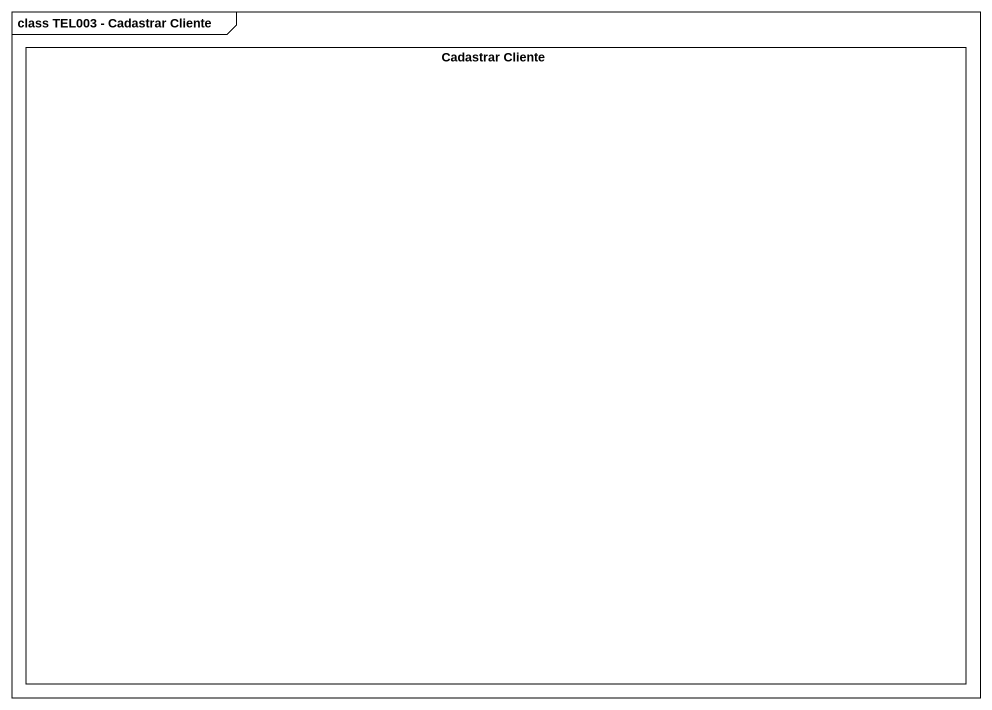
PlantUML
@startuml
mainframe class TEL003 - Cadastrar Cliente
rectangle "Cadastrar Cliente" as Cadastrar_Cliente
@enduml
